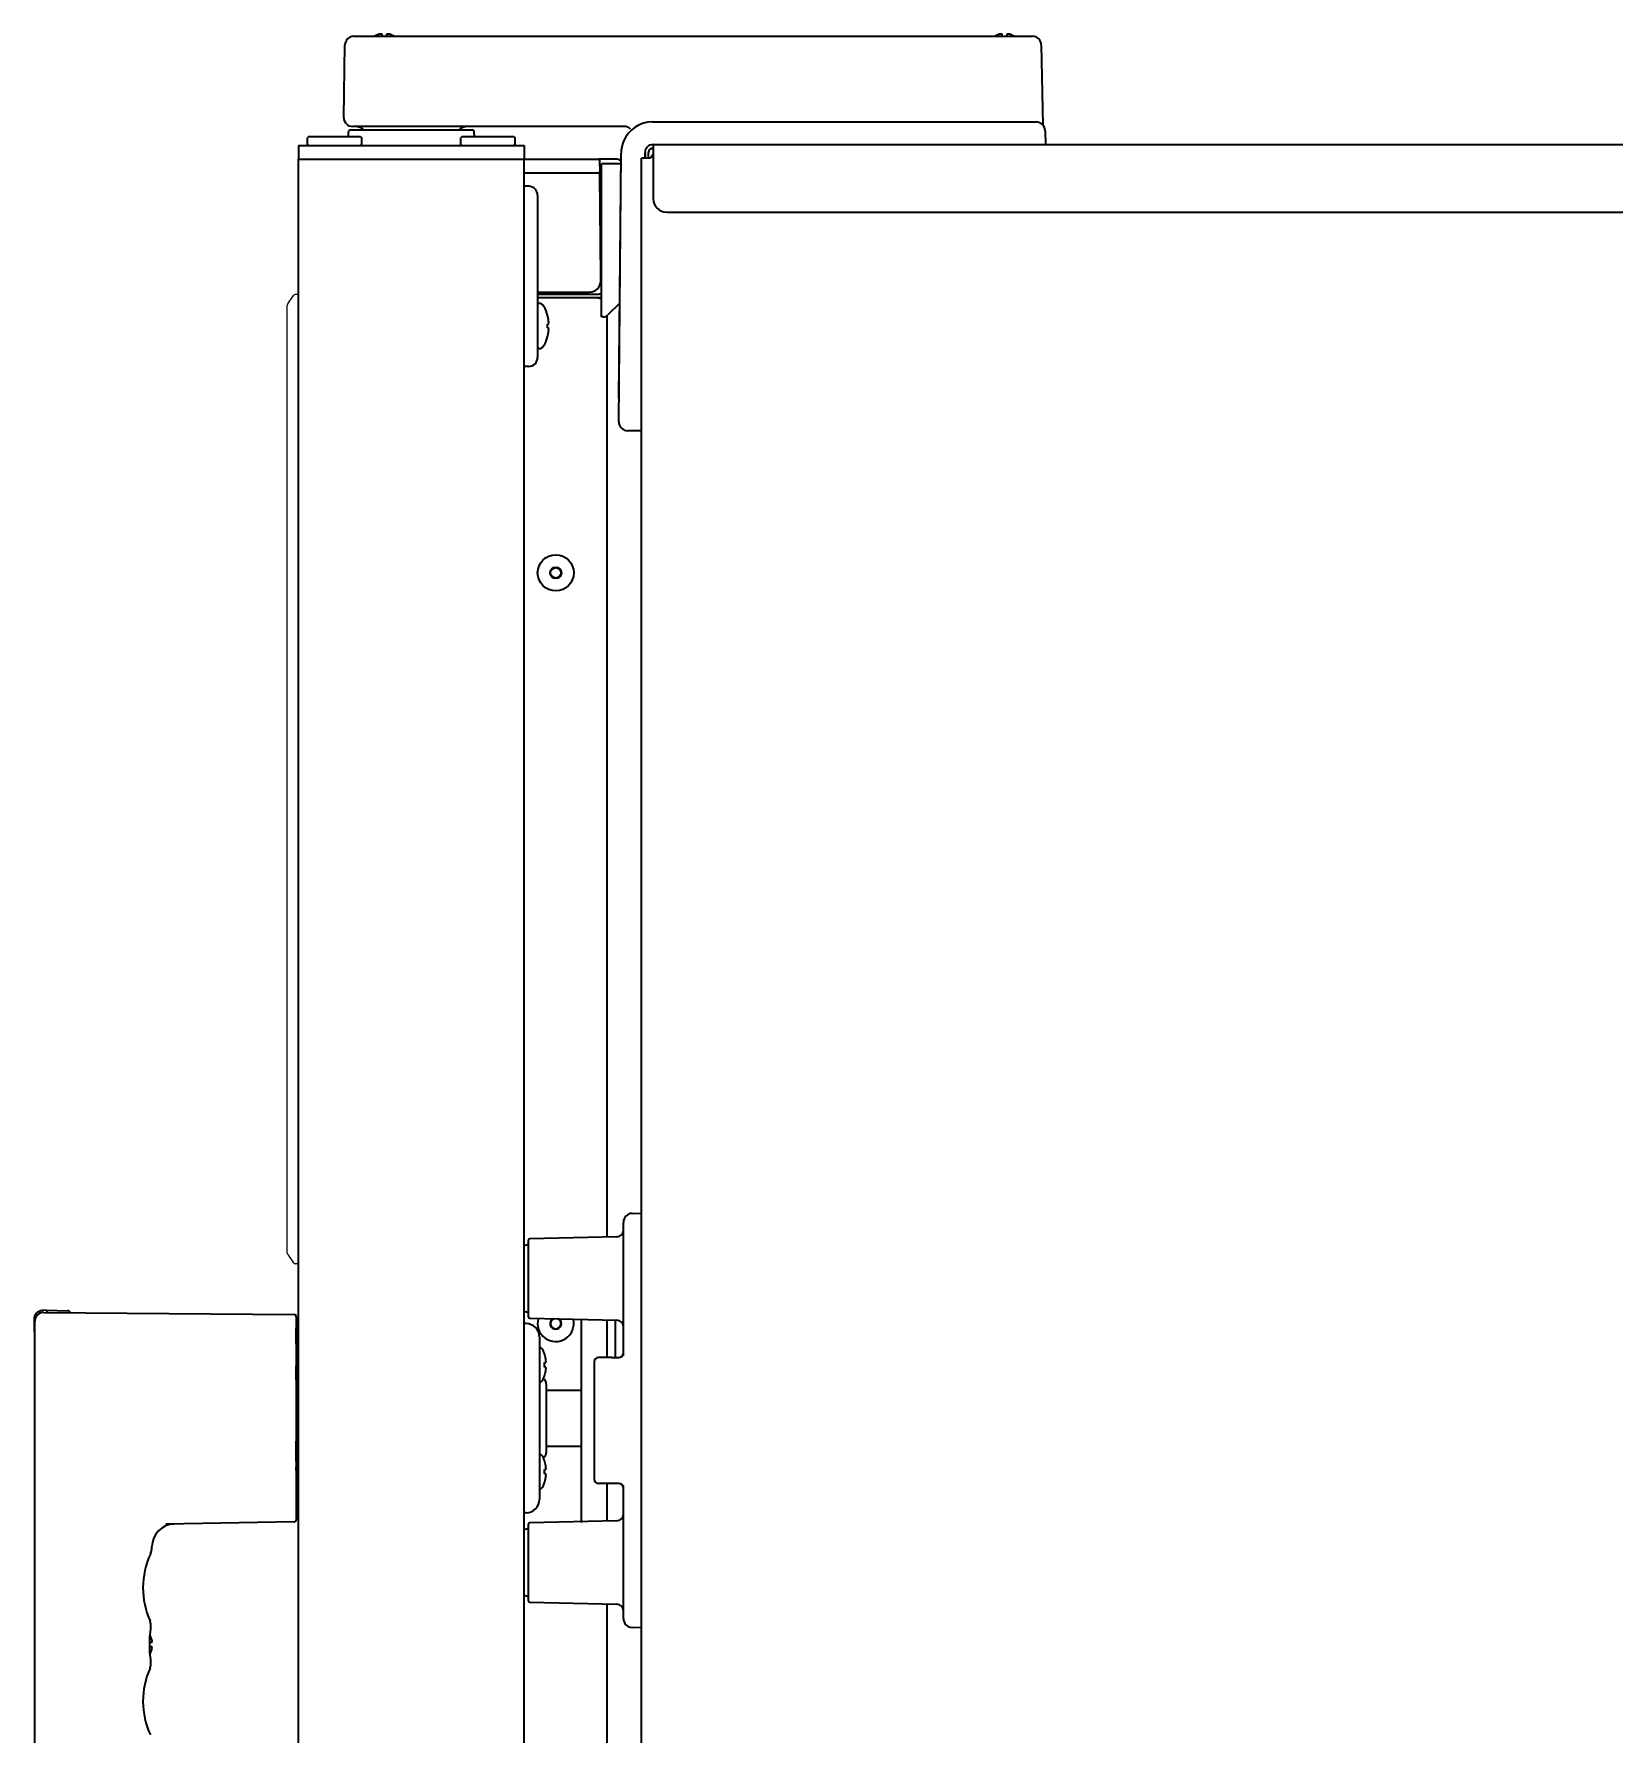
# Model space of a CAD drawing. Extents: x 5997 to 10491, y -672 to 3220.
# Drawn here: x 7115.2 to 7465.7, y 1567.6 to 1944.8 of the extents above; entities that cross this region are included whole.
import ezdxf

# ---------------------------------------------------------------- set-up
doc = ezdxf.new("R2010")
doc.units = 0
doc.header["$LTSCALE"] = 5
doc.layers.add('1', color=7, linetype='CONTINUOUS', true_color=0xffffff)
doc.layers.add('GEOM', color=7, linetype='CONTINUOUS')

msp = doc.modelspace()

# ---------------------------------------------------------------- linework, layer by layer
at = {"layer": '1', "color": 7, "linetype": 'Continuous', "lineweight": 35}
for p, q in [((7186.05, 1944.33), (7191.15, 1944.33)), ((7191.15, 1944.33), (7251.68, 1944.33)), ((7251.68, 1944.33), (7331.52, 1944.33)), ((7331.52, 1944.33), (7336.62, 1944.33)), ((7183.87, 1926.33), (7184.15, 1942.46)), ((7338.52, 1942.46), (7338.83, 1924.69)), ((7183.88, 1926.26), (7183.87, 1926.33)), ((7183.88, 1926.26), (7183.87, 1926.33)), ((7190.87, 1924.33), (7185.87, 1924.33)), ((7190.87, 1924.33), (7185.87, 1924.33)), ((7246.04, 1924.33), (7190.87, 1924.33)), ((7246.04, 1924.33), (7190.87, 1924.33)), ((7252.36, 1925.33), (7332.37, 1925.33)), ((7332.37, 1925.33), (7337.37, 1925.33)), ((7176.12, 1922.08), (7175.87, 1921.83)), ((7175.87, 1920.33), (7175.87, 1921.83)), ((7176.12, 1920.08), (7175.87, 1920.33)), ((7176.12, 1922.08), (7187.62, 1922.08)), ((7184.91, 1922.08), (7184.93, 1923.08)), ((7185.43, 1923.58), (7212.32, 1923.58)), ((7187.62, 1922.08), (7187.87, 1921.83)), ((7187.62, 1920.08), (7187.87, 1920.33)), ((7187.87, 1920.33), (7187.87, 1921.83)), ((7210.12, 1922.08), (7209.87, 1921.83)), ((7209.87, 1920.33), (7209.87, 1921.83)), ((7210.12, 1920.08), (7209.87, 1920.33)), ((7210.12, 1922.08), (7221.62, 1922.08)), ((7212.84, 1922.08), (7212.82, 1923.08)), ((7221.62, 1922.08), (7221.87, 1921.83)), ((7221.62, 1920.08), (7221.87, 1920.33)), ((7221.87, 1920.33), (7221.87, 1921.83)), ((7252.47, 1920.33), (8088.67, 1920.33)), ((7252.47, 1920.33), (7252.47, 1918.43)), ((7339.37, 1923.36), (7339.42, 1920.33)), ((7173.87, 1920.08), (7173.87, 1917.08)), ((7173.87, 1920.08), (7223.87, 1920.08)), ((7173.87, 1400.58), (7173.87, 1917.08)), ((7173.87, 1917.08), (7223.87, 1917.08)), ((7223.87, 1920.08), (7223.87, 1917.08)), ((7223.87, 1400.58), (7223.87, 1917.08)), ((7223.87, 1917.08), (7240.32, 1917.08)), ((7244.22, 1917.08), (7240.32, 1917.08)), ((7240.57, 1916.83), (7240.62, 1914.08)), ((7244.25, 1917.08), (7244.21, 1917.08)), ((7244.84, 1858.84), (7245.36, 1918.39)), ((7244.89, 1864.1), (7245.36, 1918.39)), ((7251.87, 1917.33), (7249.87, 1917.33)), ((7249.87, 1373.93), (7249.87, 1917.33)), ((7249.87, 1373.93), (7249.87, 1917.33)), ((7251.67, 1917.33), (7249.87, 1917.33)), ((7250.67, 1917.33), (7250.67, 1918.53)), ((7250.67, 1918.33), (7250.67, 1917.33)), ((7251.47, 1917.33), (7251.47, 1918.53)), ((7252.47, 1918.43), (7252.47, 1908.32)), ((7223.87, 1914.08), (7240.62, 1914.08)), ((7240.87, 1891.08), (7240.68, 1913.58)), ((7241.02, 1882.08), (7241.02, 1916.08)), ((7245.34, 1916.08), (7241.02, 1916.08)), ((7224.91, 1911.06), (7223.87, 1911.08)), ((7226.87, 1909.06), (7226.87, 1873.09)), ((7241.02, 1907.58), (7240.73, 1907.58)), ((7255.47, 1905.33), (8085.67, 1905.33)), ((7241.02, 1892.58), (7240.86, 1892.58)), ((7241.02, 1892.08), (7240.86, 1892.08)), ((7240.87, 1890.08), (7240.87, 1891.08)), ((7240.87, 1891.08), (7241.02, 1891.08)), ((7226.87, 1887.58), (7238.37, 1887.58)), ((7226.87, 1887.13), (7240.48, 1887.13)), ((7239.57, 1886.33), (7226.87, 1886.33)), ((7236.87, 1887.13), (7236.87, 1887.58)), ((7240.48, 1886.33), (7239.57, 1886.33)), ((7241.02, 1887.13), (7240.48, 1887.13)), ((7241.02, 1889.13), (7240.66, 1889.13)), ((7227.17, 1885.08), (7226.87, 1885.08)), ((7245.07, 1885.12), (7242.46, 1882.52)), ((7229.07, 1882.38), (7229.08, 1882.38)), ((7229.32, 1880.65), (7229.33, 1880.68)), ((7241.4, 1882.08), (7241.02, 1882.08)), ((7242.28, 1677.96), (7242.28, 1882.37)), ((7227.17, 1875.08), (7226.87, 1875.08)), ((7229.08, 1877.78), (7229.07, 1877.78)), ((7224.91, 1871.09), (7223.87, 1871.08)), ((7249.82, 1856.83), (7246.84, 1856.83)), ((7247.8, 1683.25), (7249.87, 1683.33)), ((7245.87, 1676.26), (7245.87, 1681.26)), ((7224.87, 1660.25), (7224.87, 1677.4)), ((7244.44, 1678.06), (7225.11, 1677.65)), ((7245.87, 1651.75), (7245.87, 1676.26)), ((7117.97, 1661.83), (7117.05, 1661.75)), ((7117.39, 1661.31), (7172.88, 1660.83)), ((7117.97, 1661.83), (7122.74, 1661.66)), ((7173.37, 1660.33), (7173.37, 1615.32)), ((7225.11, 1660), (7244.44, 1659.6)), ((7115.22, 1659.75), (7115.22, 1657.12)), ((7115.37, 1485.83), (7115.37, 1659.31)), ((7173.37, 1654.36), (7173.37, 1657.85)), ((7224.31, 1658.82), (7223.87, 1658.82)), ((7236.54, 1659.76), (7236.54, 1614.71)), ((7242.28, 1651.33), (7242.28, 1659.69)), ((7244.11, 1651.33), (7244.11, 1659.61)), ((7227.27, 1655.82), (7227.27, 1619.83)), ((7173.37, 1646.37), (7173.37, 1649.42)), ((7228.37, 1652.17), (7228.38, 1652.17)), ((7228.37, 1650.17), (7228.71, 1650.17)), ((7228.71, 1649.17), (7228.37, 1649.17)), ((7239.37, 1650.33), (7239.37, 1624.33)), ((7243.32, 1651.33), (7240.37, 1651.33)), ((7243.32, 1651.33), (7244.87, 1651.33)), ((7228.38, 1647.17), (7228.37, 1647.17)), ((7228.77, 1645.43), (7228.77, 1630.22)), ((7228.77, 1644.03), (7236.54, 1644.03)), ((7173.37, 1628.21), (7173.37, 1632.71)), ((7228.77, 1631.63), (7236.54, 1631.63)), ((7173.37, 1626.23), (7173.37, 1627.05)), ((7228.37, 1628.48), (7228.38, 1628.48)), ((7228.37, 1626.48), (7228.71, 1626.48)), ((7228.71, 1625.48), (7228.37, 1625.48)), ((7228.38, 1623.48), (7228.37, 1623.48)), ((7243.32, 1623.33), (7240.37, 1623.33)), ((7242.28, 1614.96), (7242.28, 1623.33)), ((7244.87, 1623.33), (7243.32, 1623.33)), ((7245.87, 1598.39), (7245.87, 1622.9)), ((7172.88, 1614.82), (7144.46, 1614.32)), ((7224.31, 1616.83), (7223.87, 1616.83)), ((7244.44, 1615.06), (7225.11, 1614.65)), ((7224.87, 1597.25), (7224.87, 1614.4)), ((7225.11, 1597), (7244.44, 1596.6)), ((7242.28, 1447.06), (7242.28, 1596.69)), ((7245.87, 1593.4), (7245.87, 1598.39)), ((7140.94, 1592.83), (7140.96, 1592.77)), ((7140.97, 1592.75), (7140.96, 1592.77)), ((7141, 1592.63), (7140.97, 1592.75)), ((7141.09, 1592.33), (7141, 1592.63)), ((7141.15, 1591.7), (7141.08, 1592.34)), ((7140.96, 1589.67), (7140.96, 1589.68)), ((7140.96, 1589.67), (7140.96, 1589.68)), ((7141.12, 1591.1), (7141.15, 1591.7)), ((7141.12, 1591.1), (7141.12, 1591.1)), ((7141.12, 1591.1), (7141.12, 1591.1)), ((7249.87, 1591.33), (7247.8, 1591.4)), ((7140.87, 1588.13), (7141.37, 1588.13)), ((7140.87, 1587.13), (7140.87, 1587.63)), ((7141.37, 1587.13), (7140.87, 1587.13)), ((7140.96, 1585.57), (7140.96, 1585.58)), ((7140.96, 1585.57), (7140.96, 1585.58)), ((7140.94, 1582.42), (7140.96, 1582.48)), ((7140.96, 1582.48), (7140.99, 1582.58)), ((7140.99, 1582.58), (7141, 1582.62)), ((7141.08, 1582.92), (7141.09, 1582.93)), ((7141.12, 1584.15), (7141.12, 1584.15))]:
    msp.add_line(p, q, dxfattribs=at)
for points in [[(7141.01, 1607.67), (7141.18, 1608.13), (7141.35, 1608.89), (7141.37, 1609.34)], [(7141.12, 1591.1), (7141.15, 1591.68), (7141.09, 1592.33)], [(7141.03, 1584.81), (7140.93, 1585.86), (7140.87, 1587.02), (7140.87, 1588.2), (7140.93, 1589.36), (7141.03, 1590.41), (7141.12, 1591.1)], [(7141.12, 1584.15), (7141.03, 1584.84), (7140.98, 1585.31)], [(7141, 1582.62), (7141.08, 1582.91), (7141.15, 1583.55), (7141.12, 1584.15)], [(7141.09, 1582.93), (7141.15, 1583.58), (7141.12, 1584.15)]]:
    msp.add_lwpolyline(points, dxfattribs=at)
for radius in [4, 1.25, 1.15]:
    msp.add_circle((7230.87, 1825.33), radius, dxfattribs=at)
for centre, radius, start, end in [((7186.05, 1942.43), 1.9, 90, 179), ((7336.62, 1942.43), 1.9, 1, 90), ((7185.87, 1926.33), 2, 182, 270), ((7185.87, 1926.33), 2, 182, 270), ((7186.42, 1921.33), 3, 48.5904, 90), ((7186.42, 1921.33), 3, 48.59, 90), ((7211.32, 1921.33), 3, 90, 131.4096), ((7211.32, 1921.33), 3, 90, 131.41), ((7252.36, 1918.33), 7, 90, 156.7487), ((7252.36, 1918.33), 7, 90, 156.7487), ((7337.37, 1923.33), 2, 1, 90), ((7185.43, 1923.08), 0.5, 90, 179), ((7185.43, 1923.08), 0.5, 90, 179), ((7212.32, 1923.08), 0.5, 1, 90), ((7212.32, 1923.08), 0.5, 1, 90), ((7252.36, 1918.33), 7, 156.7487, 179.5), ((7252.36, 1918.33), 7, 156.7487, 179.5), ((7252.47, 1918.53), 1.8, 90, 180), ((7240.32, 1916.83), 0.25, 1, 90), ((7244.22, 1915.08), 2, 55.9365, 90), ((7252.47, 1918.53), 1, 90, 180), ((7240.18, 1913.58), 0.5, 0.5, 90), ((7224.87, 1909.06), 2, 0, 89), ((7228.17, 1887.23), 1.3, 164.1043, 174.7841), ((7227.08, 1887.33), 0.2, 174.7841, 270), ((7234.67, 1887.33), 0.2, 270, 5.2159), ((7233.57, 1887.23), 1.3, 5.2159, 15.8957), ((7238.37, 1890.08), 2.5, 270, 0), ((7239.57, 1882.33), 4, 76.8963, 90), ((7240.48, 1885.33), 1.8, 72.4609, 90), ((7240.48, 1885.33), 1, 57.1577, 90), ((7227.17, 1883.83), 1.25, 28.6021, 90), ((7220.29, 1880.08), 9.08, 14.6676, 28.6021), ((7220.4, 1880.15), 8.95, 12.6308, 14.3943), ((7220.29, 1880.08), 8.79, 357.391, 2.609), ((7220.4, 1880.15), 8.95, 4.1992, 12.6256), ((7220.4, 1880), 8.95, 347.3743, 355.8008), ((7220.41, 1880.15), 8.94, 3.3503, 4.1929), ((7220.41, 1880), 8.94, 355.8071, 356.6497), ((7241.4, 1883.58), 1.5, 270, 315), ((7227.17, 1876.33), 1.25, 270, 331.3979), ((7220.29, 1880.08), 9.08, 331.3979, 345.3324), ((7220.4, 1880), 8.95, 345.6057, 347.3692), ((7224.87, 1873.09), 2, 271, 0), ((7246.84, 1858.83), 2, 179.5, 270), ((7247.87, 1681.26), 2, 92, 180), ((7244.37, 1679.55), 1.5, 272.5, 0), ((7225.13, 1673.33), 3, 94.891, 114.7456), ((7225.12, 1677.4), 0.25, 92.5, 180), ((7117.22, 1659.75), 2, 95, 180), ((7117.37, 1659.31), 2, 89.5, 180), ((7122.72, 1661.16), 0.5, 12.2164, 88), ((7172.87, 1660.33), 0.5, 0, 89.5), ((7225.13, 1664.33), 3, 245.2544, 265.109), ((7225.12, 1660.25), 0.25, 180, 267.5), ((7230.87, 1658.83), 4, 163.4722, 14.1138), ((7115.47, 1657.12), 0.25, 180, 245.9607), ((7173.87, 1657.85), 0.5, 89.5, 180), ((7224.27, 1655.82), 3, 0, 89.25), ((7230.87, 1658.83), 1.25, 121.1691, 56.4169), ((7230.87, 1658.83), 1.15, 112.1589, 65.4271), ((7244.37, 1658.1), 1.5, 0, 87.5), ((7226.77, 1652.17), 1.5, 24.7199, 70.2058), ((7221.77, 1649.87), 7, 19.1821, 24.7199), ((7221.75, 1649.86), 7.01, 17.6949, 19.259), ((7221.21, 1649.67), 7.17, 356.0052, 3.9948), ((7221.75, 1649.86), 7.01, 16.1381, 17.6948), ((7221.74, 1649.86), 7.02, 15.8544, 16.1382), ((7221.74, 1649.85), 7.02, 14.5816, 15.8543), ((7221.73, 1649.85), 7.03, 14.0137, 14.5816), ((7221.72, 1649.85), 7.04, 13.0187, 14.0136), ((7221.72, 1649.85), 7.04, 12.287, 13.0187), ((7221.71, 1649.85), 7.05, 11.4455, 12.287), ((7221.69, 1649.84), 7.07, 10.5913, 11.4454), ((7221.68, 1649.84), 7.09, 9.8684, 10.5914), ((7221.65, 1649.84), 7.11, 8.8538, 9.8681), ((7221.63, 1649.83), 7.14, 8.2981, 8.854), ((7221.57, 1649.83), 7.19, 6.7465, 8.2965), ((7221.57, 1649.52), 7.19, 351.7035, 353.2535), ((7224.54, 1650.42), 4.18, 2.3502, 3.3845), ((7224.54, 1650.42), 4.18, 356.6153, 357.5762), ((7224.54, 1648.92), 4.18, 2.4238, 3.3847), ((7224.54, 1648.92), 4.18, 356.6155, 357.6498), ((7224.5, 1650.42), 4.22, 1.9486, 2.3513), ((7224.48, 1650.42), 4.24, 1.3637, 1.9484), ((7224.46, 1650.42), 4.26, 0.8923, 1.3639), ((7224.44, 1650.42), 4.27, 0.4067, 0.8922), ((7224.44, 1650.42), 4.28, 359.464, 0.4068), ((7224.45, 1650.42), 4.27, 358.909, 359.4642), ((7224.46, 1650.42), 4.26, 358.523, 358.9089), ((7224.48, 1650.42), 4.24, 357.8846, 358.5233), ((7224.5, 1650.42), 4.21, 357.5752, 357.8843), ((7224.51, 1648.92), 4.21, 2.1156, 2.4248), ((7224.48, 1648.92), 4.24, 1.4767, 2.1153), ((7224.46, 1648.92), 4.26, 1.0911, 1.477), ((7224.45, 1648.92), 4.27, 0.5359, 1.091), ((7224.44, 1648.92), 4.28, 0.1029, 0.536), ((7224.44, 1648.92), 4.28, 359.5932, 0.1029), ((7224.45, 1648.92), 4.27, 359.1077, 359.5933), ((7224.46, 1648.92), 4.26, 358.6361, 359.1077), ((7224.48, 1648.92), 4.24, 358.0516, 358.6363), ((7224.5, 1648.92), 4.22, 357.6487, 358.0514), ((7240.37, 1650.33), 1, 90, 180), ((7244.87, 1652.33), 1, 270, 0), ((7226.77, 1647.17), 1.5, 289.7942, 335.2801), ((7221.77, 1649.47), 7, 335.2801, 340.8179), ((7227.27, 1645.43), 1.5, 0, 53.2696), ((7221.75, 1649.48), 7.01, 340.741, 342.3051), ((7221.75, 1649.48), 7.01, 342.3052, 343.8619), ((7221.74, 1649.48), 7.02, 343.8618, 344.1456), ((7221.74, 1649.49), 7.02, 344.1457, 345.4184), ((7221.73, 1649.49), 7.03, 345.4184, 345.9863), ((7221.72, 1649.49), 7.04, 345.9864, 346.9813), ((7221.72, 1649.49), 7.04, 346.9813, 347.713), ((7221.71, 1649.49), 7.05, 347.713, 348.5545), ((7221.69, 1649.5), 7.07, 348.5546, 349.4087), ((7221.68, 1649.5), 7.09, 349.4086, 350.1316), ((7221.65, 1649.5), 7.11, 350.1319, 351.1462), ((7221.63, 1649.51), 7.14, 351.146, 351.7019), ((7226.77, 1628.48), 1.5, 24.7199, 70.2058), ((7227.27, 1630.22), 1.5, 306.7304, 0), ((7221.77, 1626.18), 7, 19.1821, 24.7199), ((7221.75, 1626.17), 7.01, 17.6949, 19.259), ((7221.21, 1625.98), 7.17, 356.0052, 3.9948), ((7221.75, 1626.17), 7.01, 16.1381, 17.6948), ((7221.74, 1626.17), 7.02, 15.8544, 16.1382), ((7221.74, 1626.17), 7.02, 14.5816, 15.8543), ((7221.73, 1626.17), 7.03, 14.0137, 14.5816), ((7221.72, 1626.16), 7.04, 13.0187, 14.0136), ((7221.72, 1626.16), 7.04, 12.287, 13.0187), ((7221.71, 1626.16), 7.05, 11.4455, 12.287), ((7221.69, 1626.16), 7.07, 10.5913, 11.4454), ((7221.68, 1626.15), 7.09, 9.8684, 10.5914), ((7221.65, 1626.15), 7.11, 8.8538, 9.8681), ((7221.63, 1626.15), 7.14, 8.2981, 8.854), ((7221.57, 1626.14), 7.19, 6.7465, 8.2965), ((7224.54, 1626.74), 4.18, 2.3502, 3.3845), ((7224.54, 1626.73), 4.18, 356.6153, 357.5762), ((7224.5, 1626.73), 4.22, 1.9486, 2.3513), ((7224.48, 1626.73), 4.24, 1.3637, 1.9484), ((7224.46, 1626.73), 4.26, 0.8923, 1.3639), ((7224.44, 1626.73), 4.27, 0.4067, 0.8922), ((7224.44, 1626.73), 4.28, 359.464, 0.4068), ((7224.45, 1626.73), 4.27, 358.909, 359.4642), ((7224.46, 1626.73), 4.26, 358.523, 358.9089), ((7224.48, 1626.73), 4.24, 357.8846, 358.5233), ((7224.5, 1626.73), 4.21, 357.5752, 357.8843), ((7226.77, 1623.48), 1.5, 289.7942, 335.2801), ((7221.77, 1625.78), 7, 335.2801, 340.8179), ((7221.75, 1625.79), 7.01, 340.741, 342.3051), ((7221.75, 1625.79), 7.01, 342.3052, 343.8619), ((7221.74, 1625.8), 7.02, 343.8618, 344.1456), ((7221.74, 1625.8), 7.02, 344.1457, 345.4184), ((7221.73, 1625.8), 7.03, 345.4184, 345.9863), ((7221.72, 1625.8), 7.04, 345.9864, 346.9813), ((7221.72, 1625.8), 7.04, 346.9813, 347.713), ((7221.71, 1625.8), 7.05, 347.713, 348.5545), ((7221.69, 1625.81), 7.07, 348.5546, 349.4087), ((7221.68, 1625.81), 7.09, 349.4086, 350.1316), ((7221.65, 1625.82), 7.11, 350.1319, 351.1462), ((7221.63, 1625.82), 7.14, 351.146, 351.7019), ((7221.57, 1625.83), 7.19, 351.7035, 353.2535), ((7224.54, 1625.24), 4.18, 2.4238, 3.3847), ((7224.54, 1625.23), 4.18, 356.6155, 357.6498), ((7224.51, 1625.23), 4.21, 2.1156, 2.4248), ((7224.48, 1625.23), 4.24, 1.4767, 2.1153), ((7224.46, 1625.23), 4.26, 1.0911, 1.477), ((7224.45, 1625.23), 4.27, 0.5359, 1.091), ((7224.44, 1625.23), 4.28, 0.1029, 0.536), ((7224.44, 1625.23), 4.28, 359.5932, 0.1029), ((7224.45, 1625.23), 4.27, 359.1077, 359.5933), ((7224.46, 1625.23), 4.26, 358.6361, 359.1077), ((7224.48, 1625.23), 4.24, 358.0516, 358.6363), ((7224.5, 1625.23), 4.22, 357.6487, 358.0514), ((7240.37, 1624.33), 1, 180, 270), ((7244.87, 1622.33), 1, 0, 90), ((7224.27, 1619.83), 3, 270.75, 0), ((7172.87, 1615.32), 0.5, 271, 360), ((7173.87, 1617.8), 0.5, 180, 270.5), ((7244.37, 1616.55), 1.5, 272.5, 0), ((7146.37, 1609.35), 5, 91, 180), ((7225.13, 1610.33), 3, 94.891, 114.7456), ((7225.12, 1614.4), 0.25, 92.5, 180), ((7157.37, 1600.18), 18, 155.3799, 204.086), ((7225.13, 1601.33), 3, 245.2544, 265.109), ((7225.12, 1597.25), 0.25, 180, 267.5), ((7244.37, 1595.1), 1.5, 0, 87.5), ((7247.87, 1593.4), 2, 180, 268), ((7136.77, 1587.44), 4.75, 26.6813, 28.0074), ((7136.77, 1587.44), 4.74, 25.5402, 26.6812), ((7136.78, 1587.45), 4.74, 24.5722, 25.5402), ((7136.78, 1587.45), 4.73, 23.3175, 24.5722), ((7136.79, 1587.45), 4.73, 22.5474, 23.3174), ((7136.79, 1587.45), 4.72, 21.0025, 22.5476), ((7136.8, 1587.46), 4.72, 20.5181, 21.0023), ((7136.81, 1587.46), 4.7, 18.4656, 20.5187), ((7136.83, 1587.47), 4.68, 17.3773, 18.465), ((7136.85, 1587.47), 4.67, 16.3949, 17.3772), ((7136.88, 1587.48), 4.64, 14.3176, 16.3964), ((7139.38, 1588.37), 2.01, 5.1401, 7.2744), ((7139.4, 1588.37), 1.98, 4.2856, 5.1372), ((7139.41, 1588.38), 1.97, 3.0233, 4.286), ((7139.42, 1588.38), 1.96, 1.9964, 3.0228), ((7139.43, 1588.38), 1.95, 0.9261, 1.9964), ((7139.43, 1588.38), 1.95, 358.8459, 0.9258), ((7139.43, 1588.38), 1.96, 357.6234, 358.8455), ((7139.42, 1588.38), 1.96, 356.7841, 357.6235), ((7136.77, 1587.81), 4.75, 331.9926, 333.3187), ((7136.77, 1587.81), 4.74, 333.3188, 334.4598), ((7136.78, 1587.81), 4.74, 334.4598, 335.4278), ((7136.78, 1587.8), 4.73, 335.4278, 336.6825), ((7136.79, 1587.8), 4.73, 336.6826, 337.4526), ((7136.79, 1587.8), 4.72, 337.4524, 338.9975), ((7136.8, 1587.8), 4.72, 338.9977, 339.4819), ((7136.81, 1587.79), 4.7, 339.4813, 341.5344), ((7136.83, 1587.79), 4.68, 341.535, 342.6227), ((7136.85, 1587.78), 4.67, 342.6228, 343.6051), ((7136.88, 1587.77), 4.64, 343.6036, 345.6824), ((7139.38, 1588.38), 2.01, 352.7259, 354.7415), ((7139.38, 1586.87), 2.01, 5.2585, 7.2741), ((7139.38, 1586.88), 2.01, 352.7256, 354.8598), ((7139.41, 1588.38), 1.97, 355.3984, 356.7833), ((7139.4, 1588.38), 1.98, 354.7442, 355.3991), ((7139.4, 1586.87), 1.98, 4.6009, 5.2558), ((7139.41, 1586.88), 1.97, 3.2167, 4.6016), ((7139.42, 1586.88), 1.96, 2.3765, 3.2159), ((7139.43, 1586.88), 1.95, 1.1545, 2.3767), ((7139.43, 1586.88), 1.95, 0.1995, 1.1541), ((7139.43, 1586.88), 1.95, 359.0741, 0.1995), ((7139.43, 1586.88), 1.95, 358.0037, 359.0738), ((7139.43, 1586.88), 1.96, 356.9771, 358.0037), ((7139.41, 1586.88), 1.97, 355.714, 356.9766), ((7139.4, 1586.88), 1.98, 354.8627, 355.7144), ((7157.37, 1575.08), 18, 155.914, 204.6201)]:
    msp.add_arc(centre, radius, start, end, dxfattribs=at)
for centre, major_axis, ratio, start_param, end_param in [((7246.04, 1922.33), (0, -2), 1, 2.356195, 3.141593), ((7246.04, 1922.33), (0, -2), 1, 2.356195, 3.141593), ((7255.47, 1908.32), (3, 0), 0.99863, 3.141593, 4.712389), ((7103.9, 1661.82), (14.32, -0.5), 0.034884, 0.001219, 0.055046)]:
    msp.add_ellipse(centre, major_axis=major_axis, ratio=ratio, start_param=start_param, end_param=end_param, dxfattribs=at)
for points, knots in [([(7191.87, 1944.82), (7191.82, 1944.81), (7191.71, 1944.78), (7191.55, 1944.73), (7191.39, 1944.67), (7191.23, 1944.61), (7191.08, 1944.54), (7190.93, 1944.47), (7190.79, 1944.4), (7190.7, 1944.34), (7190.66, 1944.33)], [0, 0, 0, 0, 0.125, 0.25, 0.375, 0.5, 0.625, 0.75, 0.875, 0.9389455, 0.9389455, 0.9389455, 0.9389455]), ([(7192.37, 1944.33), (7192.37, 1944.43), (7192.37, 1944.52), (7192.37, 1944.64), (7192.37, 1944.68), (7192.37, 1944.76), (7192.37, 1944.79), (7192.37, 1944.82)], [0.0751611, 0.0751611, 0.0751611, 0.0751611, 0.5, 0.5, 0.75, 0.75, 1, 1, 1, 1]), ([(7193.37, 1944.82), (7193.37, 1944.81), (7193.37, 1944.78), (7193.37, 1944.73), (7193.37, 1944.67), (7193.37, 1944.61), (7193.37, 1944.54), (7193.37, 1944.47), (7193.37, 1944.4), (7193.37, 1944.34), (7193.37, 1944.33)], [0, 0, 0, 0, 0.125, 0.25, 0.375, 0.5, 0.625, 0.75, 0.875, 0.9389455, 0.9389455, 0.9389455, 0.9389455]), ([(7195.08, 1944.33), (7194.91, 1944.43), (7194.73, 1944.52), (7194.44, 1944.64), (7194.33, 1944.68), (7194.1, 1944.76), (7193.99, 1944.79), (7193.87, 1944.82)], [0.0751611, 0.0751611, 0.0751611, 0.0751611, 0.5, 0.5, 0.75, 0.75, 1, 1, 1, 1]), ([(7329.37, 1944.82), (7329.32, 1944.81), (7329.21, 1944.78), (7329.05, 1944.73), (7328.89, 1944.67), (7328.73, 1944.61), (7328.58, 1944.54), (7328.43, 1944.47), (7328.29, 1944.4), (7328.2, 1944.35), (7328.18, 1944.33)], [0, 0, 0, 0, 0.134115, 0.26823, 0.402345, 0.53646, 0.670575, 0.80469, 0.938805, 1, 1, 1, 1]), ([(7329.87, 1944.33), (7329.87, 1944.43), (7329.87, 1944.52), (7329.87, 1944.64), (7329.87, 1944.68), (7329.87, 1944.76), (7329.87, 1944.79), (7329.87, 1944.82)], [0.0751611, 0.0751611, 0.0751611, 0.0751611, 0.5, 0.5, 0.75, 0.75, 1, 1, 1, 1]), ([(7330.87, 1944.82), (7330.87, 1944.81), (7330.87, 1944.78), (7330.87, 1944.73), (7330.87, 1944.67), (7330.87, 1944.61), (7330.87, 1944.54), (7330.87, 1944.47), (7330.87, 1944.4), (7330.87, 1944.34), (7330.87, 1944.33)], [0, 0, 0, 0, 0.125, 0.25, 0.375, 0.5, 0.625, 0.75, 0.875, 0.9389455, 0.9389455, 0.9389455, 0.9389455]), ([(7332.58, 1944.33), (7332.41, 1944.43), (7332.23, 1944.52), (7331.94, 1944.64), (7331.83, 1944.68), (7331.6, 1944.76), (7331.49, 1944.79), (7331.37, 1944.82)], [0.0751611, 0.0751611, 0.0751611, 0.0751611, 0.5, 0.5, 0.75, 0.75, 1, 1, 1, 1]), ([(7252.47, 1918.23), (7252.44, 1918.19), (7252.41, 1918.14), (7252.35, 1918.06), (7252.33, 1918.03), (7252.29, 1917.97), (7252.27, 1917.94), (7252.21, 1917.84), (7252.16, 1917.78), (7252.04, 1917.59), (7251.96, 1917.46), (7251.87, 1917.33)], [0.2053268, 0.2053268, 0.2053268, 0.2053268, 0.3371442, 0.3371442, 0.4200012, 0.4200012, 0.5028582, 0.5028582, 0.6685721, 0.6685721, 1, 1, 1, 1]), ([(7240.74, 1906.58), (7240.78, 1906.58), (7240.85, 1906.58), (7240.93, 1906.58), (7240.98, 1906.58), (7241, 1906.58), (7241.01, 1906.58), (7241.02, 1906.58), (7241.02, 1906.58)], [0, 0, 0, 0, 0.410578, 0.72923, 0.845892, 0.930928, 0.982582, 1, 1, 1, 1]), ([(7241.02, 1886.11), (7240.98, 1886.12), (7240.8, 1886.16), (7240.62, 1886.2), (7240.48, 1886.22)], [0, 0, 0, 0, 0.24515, 1, 1, 1, 1]), ([(7229.07, 1880.48), (7229.1, 1880.49), (7229.19, 1880.54), (7229.28, 1880.59), (7229.32, 1880.65)], [0, 0, 0, 0, 0.314454, 1, 1, 1, 1]), ([(7118.2, 1661.35), (7118.15, 1661.38), (7118.08, 1661.49), (7118.04, 1661.66), (7118.01, 1661.75), (7117.99, 1661.83), (7117.97, 1661.83)], [0, 0, 0, 0, 0.366186, 0.687736, 0.908142, 1, 1, 1, 1])]:
    msp.add_open_spline(points, degree=3, knots=knots, dxfattribs=at)
for points in [[(7192.37, 1944.82), (7192.35, 1944.82), (7192.3, 1944.83), (7192.23, 1944.84), (7192.16, 1944.84), (7192.09, 1944.84), (7192.02, 1944.84), (7191.94, 1944.83), (7191.9, 1944.82), (7191.87, 1944.82)], [(7193.87, 1944.82), (7193.85, 1944.83), (7193.8, 1944.83), (7193.72, 1944.84), (7193.65, 1944.84), (7193.58, 1944.84), (7193.51, 1944.84), (7193.44, 1944.83), (7193.4, 1944.82), (7193.37, 1944.82)], [(7329.87, 1944.82), (7329.85, 1944.82), (7329.8, 1944.83), (7329.73, 1944.84), (7329.66, 1944.84), (7329.59, 1944.84), (7329.52, 1944.84), (7329.44, 1944.83), (7329.4, 1944.82), (7329.37, 1944.82)], [(7331.37, 1944.82), (7331.35, 1944.83), (7331.3, 1944.83), (7331.22, 1944.84), (7331.15, 1944.84), (7331.08, 1944.84), (7331.01, 1944.84), (7330.94, 1944.83), (7330.9, 1944.82), (7330.87, 1944.82)], [(7229.32, 1879.5), (7229.26, 1879.58), (7229.16, 1879.63), (7229.07, 1879.68)], [(7229.33, 1879.48), (7229.33, 1879.48), (7229.32, 1879.49), (7229.32, 1879.5)]]:
    msp.add_open_spline(points, degree=3, dxfattribs=at)
at = {"layer": 'GEOM', "color": 7, "linetype": 'Continuous'}
for p, q in [((7171.46, 1885), (7172.72, 1886.86)), ((7173.87, 1887.08), (7173.14, 1887.08)), ((7173.87, 1672.08), (7173.87, 1887.08)), ((7171.37, 1674.43), (7171.37, 1884.72)), ((7171.46, 1674.15), (7172.72, 1672.29)), ((7173.87, 1672.08), (7173.14, 1672.08))]:
    msp.add_line(p, q, dxfattribs=at)
for centre, start, end in [((7173.14, 1886.58), 90, 145.7131), ((7171.87, 1884.72), 145.7131, 180), ((7171.87, 1674.43), 180, 214.2869), ((7173.14, 1672.58), 214.2869, 270)]:
    msp.add_arc(centre, 0.5, start, end, dxfattribs=at)

doc.saveas('drawing.dxf')
